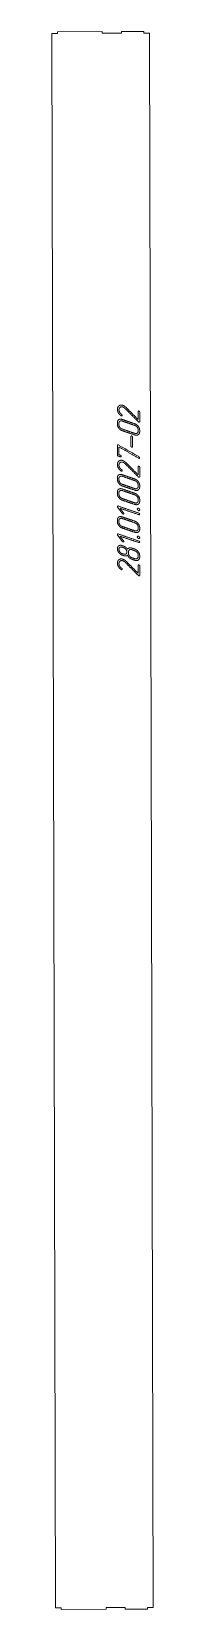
# Model space of a CAD drawing. Header units: millimetres. Extents: x 32 to 122, y 2 to 1408.
import ezdxf

# ---------------------------------------------------------------- set-up
doc = ezdxf.new("R2010")
doc.units = ezdxf.units.MM
doc.linetypes.add('K5LT_BASIC', pattern=[0])
doc.layers.add('Engraving', color=7, linetype='Continuous')

msp = doc.modelspace()

# ---------------------------------------------------------------- linework, layer by layer
at = {"color": 143, "linetype": 'K5LT_BASIC', "lineweight": 15, "true_color": 0x33acca}
for p, q in [((36.7, 1407.4), (76.7, 1407.5)), ((36.7, 1405.9), (36.7, 1407.4)), ((76.7, 1407.5), (76.7, 1406)), ((76.7, 1406), (81.7, 1406)), ((88.8, 1406), (93.8, 1406)), ((93.8, 1407.5), (113.8, 1407.6)), ((93.8, 1406), (93.8, 1407.5)), ((113.8, 1407.6), (113.8, 1406.1)), ((113.8, 1406.1), (118.8, 1406.1)), ((122.2, 3.4), (118.8, 1406.1)), ((31.7, 1405.9), (35.1, 3.1)), ((31.7, 1405.9), (36.7, 1405.9)), ((40.1, 3.1), (35.1, 3.1)), ((40.1, 1.6), (40.1, 3.1)), ((80.1, 1.7), (40.1, 1.6)), ((85.1, 3.2), (80.1, 3.2)), ((80.1, 3.2), (80.1, 1.7)), ((97.2, 3.2), (92.2, 3.2)), ((97.2, 1.7), (97.2, 3.2)), ((117.2, 1.8), (97.2, 1.7)), ((122.2, 3.4), (117.2, 3.3)), ((117.2, 3.3), (117.2, 1.8))]:
    msp.add_line(p, q, dxfattribs=at)
for points in [[(81.7, 1406), (82, 1406), (82.6, 1406), (83.5, 1406), (84.3, 1406), (85.2, 1406), (86.1, 1406), (87, 1406), (87.9, 1406), (88.5, 1406), (88.8, 1406)], [(85.1, 3.2), (85.4, 3.2), (86, 3.2), (86.9, 3.2), (87.8, 3.2), (88.7, 3.2), (89.6, 3.2), (90.4, 3.2), (91.3, 3.2), (91.9, 3.2), (92.2, 3.2)]]:
    msp.add_open_spline(points, degree=3, dxfattribs=at)
at = {"layer": 'Engraving', "color": 143, "linetype": 'K5LT_BASIC', "lineweight": 15, "true_color": 0x33acca}
for points, knots in [([(110.1, 1068.5), (110.1, 1064.3), (110.1, 1060), (110.1, 1059.8), (109.9, 1059.6), (109.6, 1059.5), (109.3, 1059.6), (109.1, 1059.7), (109, 1059.8), (103.1, 1065.7), (97.2, 1071.6), (96.9, 1071.9), (96.6, 1072.1), (96.4, 1072.3), (96.1, 1072.5), (95.6, 1072.8), (95.1, 1073), (93.6, 1073.5), (92.6, 1072.7), (92.2, 1072.3), (91.9, 1071.7), (91.6, 1071.1), (91.6, 1070.4), (91.6, 1069.4), (92.2, 1068.4), (92.7, 1067.4), (94, 1066.4), (94.3, 1066.2), (94.4, 1066), (94.5, 1065.9), (94.5, 1065.6), (94.5, 1065.3), (94.3, 1065.2), (94.1, 1065), (93.8, 1065.1), (93.7, 1065.2), (93.6, 1065.2), (91.8, 1066.4), (91, 1068), (90.2, 1069.4), (90.2, 1070.8), (90.2, 1072.9), (91.6, 1074), (93, 1075.2), (95.1, 1074.5), (95.8, 1074.3), (96.4, 1073.8), (97.1, 1073.4), (98, 1072.6), (103.3, 1067.2), (108.7, 1061.9), (108.7, 1065.4), (108.7, 1069), (108.7, 1069.3), (108.9, 1069.4), (109.1, 1069.6), (109.4, 1069.5), (109.6, 1069.4), (109.9, 1069.1), (110.1, 1068.9), (110.1, 1068.5)], [0, 0, 0, 3.047826, 3.047826, 3.226196, 3.226196, 3.425035, 3.425035, 3.570989, 3.570989, 9.561221, 9.561221, 9.825724, 9.825724, 10.050668, 10.050668, 10.473601, 10.473601, 11.396415, 11.396415, 11.832946, 11.832946, 12.317549, 12.317549, 13.072233, 13.072233, 14.062635, 14.062635, 14.240973, 14.240973, 14.40613, 14.40613, 14.588981, 14.588981, 14.779051, 14.779051, 14.881829, 14.881829, 16.249197, 16.249197, 17.325971, 17.325971, 18.610175, 18.610175, 19.935785, 19.935785, 20.483021, 20.483021, 21.195978, 21.195978, 26.62229, 26.62229, 29.191003, 29.191003, 29.365522, 29.365522, 29.547183, 29.547183, 29.763638, 29.763638, 30, 30, 30]), ([(105.8, 1058), (107.6, 1057.4), (108.8, 1055.8), (110.1, 1054.1), (110.1, 1052.3), (110.1, 1051.6), (110.1, 1050.9), (110.1, 1049.3), (108.9, 1048.4), (107.6, 1047.5), (105.8, 1048.1), (100.1, 1050), (94.5, 1051.9), (92.7, 1052.5), (91.5, 1054.2), (90.2, 1055.9), (90.2, 1057.7), (90.2, 1058.4), (90.2, 1059.1), (90.2, 1060.8), (91.4, 1061.7), (92.7, 1062.5), (94.5, 1061.9), (100.1, 1060), (105.8, 1058)], [0, 0, 0, 0.846521, 0.846521, 1.674424, 1.674424, 1.989042, 1.989042, 2.637777, 2.637777, 3.338641, 3.338641, 5.996422, 5.996422, 6.83575, 6.83575, 7.667338, 7.667338, 7.981955, 7.981955, 8.645972, 8.645972, 9.342219, 9.342219, 12, 12, 12]), ([(105.8, 1056.6), (100.1, 1058.5), (94.5, 1060.5), (93.3, 1060.9), (92.5, 1060.3), (91.6, 1059.8), (91.6, 1058.6), (91.6, 1057.9), (91.6, 1057.2), (91.6, 1056), (92.4, 1054.9), (93.3, 1053.8), (94.5, 1053.4), (100.1, 1051.4), (105.8, 1049.5), (107, 1049.1), (107.8, 1049.7), (108.7, 1050.3), (108.7, 1051.4), (108.7, 1052.1), (108.7, 1052.8), (108.7, 1053.9), (107.9, 1055.1), (107, 1056.2), (105.8, 1056.6)], [0, 0, 0, 3.194824, 3.194824, 3.749556, 3.749556, 4.284872, 4.284872, 4.662943, 4.662943, 5.32312, 5.32312, 6.003067, 6.003067, 9.197891, 9.197891, 9.751896, 9.751896, 10.278148, 10.278148, 10.656218, 10.656218, 11.310094, 11.310094, 12, 12, 12]), ([(103.7, 1046.2), (103.7, 1042), (103.7, 1037.7), (103.7, 1037.4), (103.5, 1037.2), (103.3, 1037.1), (103, 1037.2), (102.8, 1037.3), (102.5, 1037.5), (102.3, 1037.8), (102.3, 1038.2), (102.3, 1042.4), (102.3, 1046.7), (102.3, 1047), (102.5, 1047.1), (102.7, 1047.3), (103, 1047.2), (103.2, 1047.1), (103.5, 1046.8), (103.7, 1046.6), (103.7, 1046.2)], [0, 0, 0, 3.94619, 3.94619, 4.18756, 4.18756, 4.430856, 4.430856, 4.683549, 4.683549, 5.009861, 5.009861, 8.956051, 8.956051, 9.181245, 9.181245, 9.415662, 9.415662, 9.694987, 9.694987, 10, 10, 10]), ([(91.1, 1039.2), (100.3, 1033.9), (109.5, 1028.7), (109.6, 1028.6), (109.9, 1028.3), (110, 1028), (110.1, 1027.8), (110.1, 1027.5), (109.9, 1027.3), (109.7, 1027.2), (109.4, 1027.3), (109.3, 1027.3), (109.2, 1027.4), (100.4, 1032.4), (91.6, 1037.4), (91.6, 1034), (91.6, 1030.5), (92.3, 1030.3), (93, 1030), (93.4, 1029.9), (93.6, 1029.7), (93.7, 1029.4), (93.7, 1029.1), (93.7, 1029), (93.6, 1028.6), (93.4, 1028.5), (93, 1028.6), (92, 1029), (90.9, 1029.3), (90.2, 1029.6), (90.2, 1030.3), (90.2, 1034.6), (90.2, 1038.8), (90.2, 1039.2), (90.4, 1039.3), (90.5, 1039.4), (90.8, 1039.3), (91, 1039.3), (91.1, 1039.2)], [0, 0, 0, 5.953157, 5.953157, 6.113276, 6.113276, 6.251888, 6.251888, 6.390451, 6.390451, 6.541705, 6.541705, 6.59934, 6.59934, 12.273025, 12.273025, 14.212009, 14.212009, 14.627581, 14.627581, 14.815537, 14.815537, 14.984487, 14.984487, 15.117563, 15.117563, 15.276328, 15.276328, 15.902294, 15.902294, 16.260943, 16.260943, 18.649985, 18.649985, 18.79436, 18.79436, 18.934022, 18.934022, 19, 19, 19]), ([(110.1, 1019.3), (110.1, 1015.1), (110.1, 1010.8), (110.1, 1010.6), (109.9, 1010.4), (109.6, 1010.3), (109.3, 1010.4), (109.1, 1010.5), (109, 1010.6), (103.1, 1016.5), (97.2, 1022.4), (96.9, 1022.7), (96.6, 1022.9), (96.4, 1023.1), (96.1, 1023.3), (95.6, 1023.6), (95.1, 1023.8), (93.6, 1024.3), (92.6, 1023.5), (92.2, 1023.1), (91.9, 1022.5), (91.6, 1021.9), (91.6, 1021.2), (91.6, 1020.2), (92.2, 1019.2), (92.7, 1018.2), (94, 1017.2), (94.3, 1017), (94.4, 1016.8), (94.5, 1016.6), (94.5, 1016.4), (94.5, 1016.1), (94.3, 1015.9), (94.1, 1015.8), (93.8, 1015.9), (93.7, 1016), (93.6, 1016), (91.8, 1017.2), (91, 1018.8), (90.2, 1020.2), (90.2, 1021.6), (90.2, 1023.7), (91.6, 1024.8), (93, 1026), (95.1, 1025.3), (95.8, 1025), (96.4, 1024.6), (97.1, 1024.2), (98, 1023.3), (103.3, 1018), (108.7, 1012.6), (108.7, 1016.2), (108.7, 1019.8), (108.7, 1020.1), (108.9, 1020.2), (109.1, 1020.4), (109.4, 1020.3), (109.6, 1020.2), (109.9, 1019.9), (110.1, 1019.7), (110.1, 1019.3)], [0, 0, 0, 3.047826, 3.047826, 3.226196, 3.226196, 3.425035, 3.425035, 3.570989, 3.570989, 9.561221, 9.561221, 9.825724, 9.825724, 10.050668, 10.050668, 10.473601, 10.473601, 11.396415, 11.396415, 11.832946, 11.832946, 12.317549, 12.317549, 13.072233, 13.072233, 14.062635, 14.062635, 14.240973, 14.240973, 14.40613, 14.40613, 14.588981, 14.588981, 14.779051, 14.779051, 14.881829, 14.881829, 16.249197, 16.249197, 17.325971, 17.325971, 18.610175, 18.610175, 19.935785, 19.935785, 20.483021, 20.483021, 21.195978, 21.195978, 26.62229, 26.62229, 29.191003, 29.191003, 29.365522, 29.365522, 29.547183, 29.547183, 29.763638, 29.763638, 30, 30, 30]), ([(105.8, 1008.8), (107.6, 1008.2), (108.8, 1006.6), (110.1, 1004.9), (110.1, 1003.1), (110.1, 1002.4), (110.1, 1001.7), (110.1, 1000), (108.9, 999.2), (107.6, 998.3), (105.8, 998.9), (100.1, 1000.8), (94.5, 1002.7), (92.7, 1003.3), (91.5, 1005), (90.2, 1006.7), (90.2, 1008.4), (90.2, 1009.2), (90.2, 1009.9), (90.2, 1011.6), (91.4, 1012.5), (92.7, 1013.3), (94.5, 1012.7), (100.1, 1010.8), (105.8, 1008.8)], [0, 0, 0, 0.846521, 0.846521, 1.674424, 1.674424, 1.989042, 1.989042, 2.637777, 2.637777, 3.338641, 3.338641, 5.996422, 5.996422, 6.83575, 6.83575, 7.667338, 7.667338, 7.981955, 7.981955, 8.645972, 8.645972, 9.342219, 9.342219, 12, 12, 12]), ([(105.8, 996.1), (107.6, 995.5), (108.8, 993.9), (110.1, 992.2), (110.1, 990.4), (110.1, 989.7), (110.1, 989), (110.1, 987.3), (108.9, 986.5), (107.6, 985.6), (105.8, 986.2), (100.1, 988.1), (94.5, 990), (92.7, 990.6), (91.5, 992.3), (90.2, 994), (90.2, 995.7), (90.2, 996.5), (90.2, 997.2), (90.2, 998.9), (91.4, 999.8), (92.7, 1000.6), (94.5, 1000), (100.1, 998.1), (105.8, 996.1)], [0, 0, 0, 0.846521, 0.846521, 1.674424, 1.674424, 1.989042, 1.989042, 2.637777, 2.637777, 3.338641, 3.338641, 5.996422, 5.996422, 6.83575, 6.83575, 7.667338, 7.667338, 7.981955, 7.981955, 8.645972, 8.645972, 9.342219, 9.342219, 12, 12, 12]), ([(105.8, 1007.4), (100.1, 1009.3), (94.5, 1011.3), (93.3, 1011.7), (92.5, 1011.1), (91.6, 1010.6), (91.6, 1009.4), (91.6, 1008.7), (91.6, 1008), (91.6, 1006.8), (92.4, 1005.7), (93.3, 1004.6), (94.5, 1004.2), (100.1, 1002.2), (105.8, 1000.3), (107, 999.9), (107.8, 1000.5), (108.7, 1001), (108.7, 1002.2), (108.7, 1002.9), (108.7, 1003.6), (108.7, 1004.7), (107.9, 1005.9), (107, 1007), (105.8, 1007.4)], [0, 0, 0, 3.194824, 3.194824, 3.749556, 3.749556, 4.284872, 4.284872, 4.662943, 4.662943, 5.32312, 5.32312, 6.003067, 6.003067, 9.197891, 9.197891, 9.751896, 9.751896, 10.278148, 10.278148, 10.656218, 10.656218, 11.310094, 11.310094, 12, 12, 12]), ([(105.8, 994.7), (100.1, 996.6), (94.5, 998.6), (93.3, 999), (92.5, 998.4), (91.6, 997.9), (91.6, 996.7), (91.6, 996), (91.6, 995.3), (91.6, 994.1), (92.4, 993), (93.3, 991.9), (94.5, 991.5), (100.1, 989.5), (105.8, 987.6), (107, 987.2), (107.8, 987.8), (108.7, 988.3), (108.7, 989.5), (108.7, 990.2), (108.7, 990.9), (108.7, 992), (107.9, 993.2), (107, 994.3), (105.8, 994.7)], [0, 0, 0, 3.194824, 3.194824, 3.749556, 3.749556, 4.284872, 4.284872, 4.662943, 4.662943, 5.32312, 5.32312, 6.003067, 6.003067, 9.197891, 9.197891, 9.751896, 9.751896, 10.278148, 10.278148, 10.656218, 10.656218, 11.310094, 11.310094, 12, 12, 12]), ([(109.4, 978.5), (109.7, 978.4), (109.9, 978.1), (110.1, 977.8), (110.1, 977.5), (110.1, 977.4), (109.9, 977.1), (109.7, 976.9), (109.4, 977.1), (101, 979.9), (92.6, 982.8), (94.1, 980.7), (95.7, 978.7), (95.9, 978.4), (95.9, 978.1), (95.9, 977.8), (95.7, 977.7), (95.5, 977.5), (95.2, 977.6), (95, 977.7), (94.7, 978), (92.5, 980.9), (90.4, 983.7), (90.2, 984), (90.2, 984.3), (90.2, 984.5), (90.4, 984.7), (90.6, 984.9), (90.9, 984.8), (100.1, 981.6), (109.4, 978.5)], [0, 0, 0, 0.181151, 0.181151, 0.343934, 0.343934, 0.472146, 0.472146, 0.625059, 0.625059, 5.39951, 5.39951, 6.773407, 6.773407, 6.936544, 6.936544, 7.074093, 7.074093, 7.217588, 7.217588, 7.383484, 7.383484, 9.302301, 9.302301, 9.462957, 9.462957, 9.596849, 9.596849, 9.739807, 9.739807, 15, 15, 15]), ([(105.8, 971.3), (107.6, 970.7), (108.8, 969), (110.1, 967.3), (110.1, 965.5), (110.1, 964.8), (110.1, 964.1), (110.1, 962.5), (108.9, 961.6), (107.6, 960.7), (105.8, 961.3), (100.1, 963.2), (94.5, 965.2), (92.7, 965.7), (91.5, 967.4), (90.2, 969.1), (90.2, 970.9), (90.2, 971.6), (90.2, 972.3), (90.2, 974), (91.4, 974.9), (92.7, 975.7), (94.5, 975.1), (100.1, 973.2), (105.8, 971.3)], [0, 0, 0, 0.846521, 0.846521, 1.674424, 1.674424, 1.989042, 1.989042, 2.637777, 2.637777, 3.338641, 3.338641, 5.996422, 5.996422, 6.83575, 6.83575, 7.667338, 7.667338, 7.981955, 7.981955, 8.645972, 8.645972, 9.342219, 9.342219, 12, 12, 12]), ([(105.8, 969.8), (100.1, 971.8), (94.5, 973.7), (93.3, 974.1), (92.5, 973.5), (91.6, 973), (91.6, 971.8), (91.6, 971.1), (91.6, 970.4), (91.6, 969.2), (92.4, 968.1), (93.3, 967), (94.5, 966.6), (100.1, 964.6), (105.8, 962.7), (107, 962.3), (107.8, 962.9), (108.7, 963.5), (108.7, 964.6), (108.7, 965.3), (108.7, 966), (108.7, 967.2), (107.9, 968.3), (107, 969.4), (105.8, 969.8)], [0, 0, 0, 3.194824, 3.194824, 3.749556, 3.749556, 4.284872, 4.284872, 4.662943, 4.662943, 5.32312, 5.32312, 6.003067, 6.003067, 9.197891, 9.197891, 9.751896, 9.751896, 10.278148, 10.278148, 10.656218, 10.656218, 11.310094, 11.310094, 12, 12, 12]), ([(108, 982.1), (108, 982.5), (108.3, 982.7), (108.6, 982.9), (109, 982.8), (109.4, 982.7), (109.7, 982.3), (110.1, 981.9), (110.1, 981.4), (110.1, 980.9), (109.8, 980.7), (109.4, 980.5), (109, 980.7), (108.8, 980.7), (108.4, 981.2), (108, 981.6), (108, 982.1)], [0, 0, 0, 0.855828, 0.855828, 1.74556, 1.74556, 2.805969, 2.805969, 3.96496, 3.96496, 4.876932, 4.876932, 5.801755, 5.801755, 6.76801, 6.76801, 8, 8, 8]), ([(109.4, 953.6), (109.7, 953.5), (109.9, 953.2), (110.1, 953), (110.1, 952.7), (110.1, 952.5), (109.9, 952.2), (109.7, 952.1), (109.4, 952.2), (101, 955), (92.6, 957.9), (94.1, 955.8), (95.7, 953.8), (95.9, 953.5), (95.9, 953.2), (95.9, 952.9), (95.7, 952.8), (95.5, 952.7), (95.2, 952.8), (95, 952.8), (94.7, 953.1), (92.5, 956), (90.4, 958.8), (90.2, 959.1), (90.2, 959.4), (90.2, 959.7), (90.4, 959.8), (90.6, 960), (90.9, 959.9), (100.1, 956.7), (109.4, 953.6)], [0, 0, 0, 0.181151, 0.181151, 0.343934, 0.343934, 0.472146, 0.472146, 0.625059, 0.625059, 5.39951, 5.39951, 6.773407, 6.773407, 6.936544, 6.936544, 7.074093, 7.074093, 7.217588, 7.217588, 7.383484, 7.383484, 9.302301, 9.302301, 9.462957, 9.462957, 9.596849, 9.596849, 9.739807, 9.739807, 15, 15, 15]), ([(108, 957.2), (108, 957.6), (108.3, 957.8), (108.6, 958.1), (109, 957.9), (109.4, 957.8), (109.7, 957.4), (110.1, 957), (110.1, 956.5), (110.1, 956), (109.8, 955.8), (109.4, 955.7), (109, 955.8), (108.8, 955.9), (108.4, 956.3), (108, 956.7), (108, 957.2)], [0, 0, 0, 0.855828, 0.855828, 1.74556, 1.74556, 2.805969, 2.805969, 3.96496, 3.96496, 4.876932, 4.876932, 5.801755, 5.801755, 6.76801, 6.76801, 8, 8, 8]), ([(105.8, 946.4), (107.6, 945.8), (108.8, 944.1), (110.1, 942.4), (110.1, 940.7), (110.1, 939.9), (110.1, 939.2), (110.1, 937.6), (108.9, 936.7), (107.6, 935.8), (105.8, 936.4), (104.4, 936.9), (103, 937.4), (101.9, 937.8), (100.9, 938.7), (99.9, 939.6), (99.2, 941), (98.6, 940.4), (97.8, 940.3), (96.9, 940.2), (95.9, 940.5), (95.2, 940.8), (94.4, 941), (92.8, 941.6), (91.4, 943.3), (90.8, 944.1), (90.5, 945), (90.4, 945.4), (90.3, 945.8), (90.2, 946), (90.2, 946.3), (90.2, 946.5), (90.2, 946.7), (90.2, 948.5), (91.4, 949.3), (92, 949.8), (92.8, 949.8), (93.2, 949.8), (93.5, 949.8), (93.8, 949.7), (94, 949.7), (94.2, 949.6), (94.4, 949.5), (95.2, 949.3), (95.9, 949), (96.9, 948.7), (97.7, 948), (98.5, 947.4), (99.2, 946.3), (99.7, 947.1), (100.7, 947.4), (101.8, 947.7), (103, 947.3), (104.4, 946.9), (105.8, 946.4)], [0, 0, 0, 1.873598, 1.873598, 3.69261, 3.69261, 4.386884, 4.386884, 5.818535, 5.818535, 7.364988, 7.364988, 8.831065, 8.831065, 10.043454, 10.043454, 11.431214, 11.431214, 12.22177, 12.22177, 13.14885, 13.14885, 13.899491, 13.899491, 15.762312, 15.762312, 16.708293, 16.708293, 17.125443, 17.125443, 17.362221, 17.362221, 17.577677, 17.577677, 19.055802, 19.055802, 19.771228, 19.771228, 20.139764, 20.139764, 20.365597, 20.365597, 20.592941, 20.592941, 21.340886, 21.340886, 22.373032, 22.373032, 23.469845, 23.469845, 24.415003, 24.415003, 25.533412, 25.533412, 27, 27, 27]), ([(95.9, 947.6), (95.2, 947.9), (94.4, 948.1), (93.3, 948.5), (92.4, 948), (91.6, 947.4), (91.6, 946.2), (91.6, 945.1), (92.4, 943.9), (93.2, 942.8), (94.4, 942.4), (95.2, 942.2), (95.9, 941.9), (97.1, 941.5), (97.9, 942.1), (98.7, 942.6), (98.7, 943.8), (98.7, 944.9), (97.9, 946.1), (97.1, 947.2), (95.9, 947.6)], [0, 0, 0, 0.718951, 0.718951, 1.697337, 1.697337, 2.634709, 2.634709, 3.797866, 3.797866, 5.000561, 5.000561, 5.719512, 5.719512, 6.697901, 6.697901, 7.635273, 7.635273, 8.789173, 8.789173, 10, 10, 10]), ([(105.8, 944.9), (104.4, 945.4), (103, 945.9), (101.8, 946.3), (101, 945.8), (100.1, 945.2), (100.1, 944), (100.1, 943.3), (100.1, 942.6), (100.1, 941.4), (101, 940.3), (101.8, 939.2), (103, 938.8), (104.4, 938.3), (105.8, 937.8), (107, 937.5), (107.8, 938), (108.7, 938.6), (108.7, 939.7), (108.7, 940.4), (108.7, 941.1), (108.7, 942.3), (107.8, 943.4), (107, 944.5), (105.8, 944.9)], [0, 0, 0, 1.329406, 1.329406, 2.254108, 2.254108, 3.148824, 3.148824, 3.778355, 3.778355, 4.877538, 4.877538, 6.009386, 6.009386, 7.338792, 7.338792, 8.260968, 8.260968, 9.137189, 9.137189, 9.766721, 9.766721, 10.866842, 10.866842, 12, 12, 12]), ([(110.1, 931.5), (110.1, 927.2), (110.1, 923), (110.1, 922.7), (109.9, 922.6), (109.6, 922.5), (109.3, 922.6), (109.1, 922.6), (109, 922.8), (103.1, 928.7), (97.2, 934.6), (96.9, 934.8), (96.6, 935.1), (96.4, 935.3), (96.1, 935.4), (95.6, 935.8), (95.1, 936), (93.6, 936.5), (92.6, 935.6), (92.2, 935.3), (91.9, 934.7), (91.6, 934.1), (91.6, 933.4), (91.6, 932.4), (92.2, 931.4), (92.7, 930.3), (94, 929.3), (94.3, 929.2), (94.4, 929), (94.5, 928.8), (94.5, 928.6), (94.5, 928.3), (94.3, 928.1), (94.1, 927.9), (93.8, 928), (93.7, 928.1), (93.6, 928.2), (91.8, 929.4), (91, 930.9), (90.2, 932.3), (90.2, 933.8), (90.2, 935.8), (91.6, 937), (93, 938.1), (95.1, 937.4), (95.8, 937.2), (96.4, 936.8), (97.1, 936.3), (98, 935.5), (103.3, 930.2), (108.7, 924.8), (108.7, 928.4), (108.7, 932), (108.7, 932.2), (108.9, 932.4), (109.1, 932.5), (109.4, 932.4), (109.6, 932.4), (109.9, 932.1), (110.1, 931.8), (110.1, 931.5)], [0, 0, 0, 3.047826, 3.047826, 3.226196, 3.226196, 3.425035, 3.425035, 3.570989, 3.570989, 9.561221, 9.561221, 9.825724, 9.825724, 10.050668, 10.050668, 10.473601, 10.473601, 11.396415, 11.396415, 11.832946, 11.832946, 12.317549, 12.317549, 13.072233, 13.072233, 14.062635, 14.062635, 14.240973, 14.240973, 14.40613, 14.40613, 14.588981, 14.588981, 14.779051, 14.779051, 14.881829, 14.881829, 16.249197, 16.249197, 17.325971, 17.325971, 18.610175, 18.610175, 19.935785, 19.935785, 20.483021, 20.483021, 21.195978, 21.195978, 26.62229, 26.62229, 29.191003, 29.191003, 29.365522, 29.365522, 29.547183, 29.547183, 29.763638, 29.763638, 30, 30, 30])]:
    msp.add_open_spline(points, degree=2, knots=knots, dxfattribs=at)

doc.saveas('drawing.dxf')
